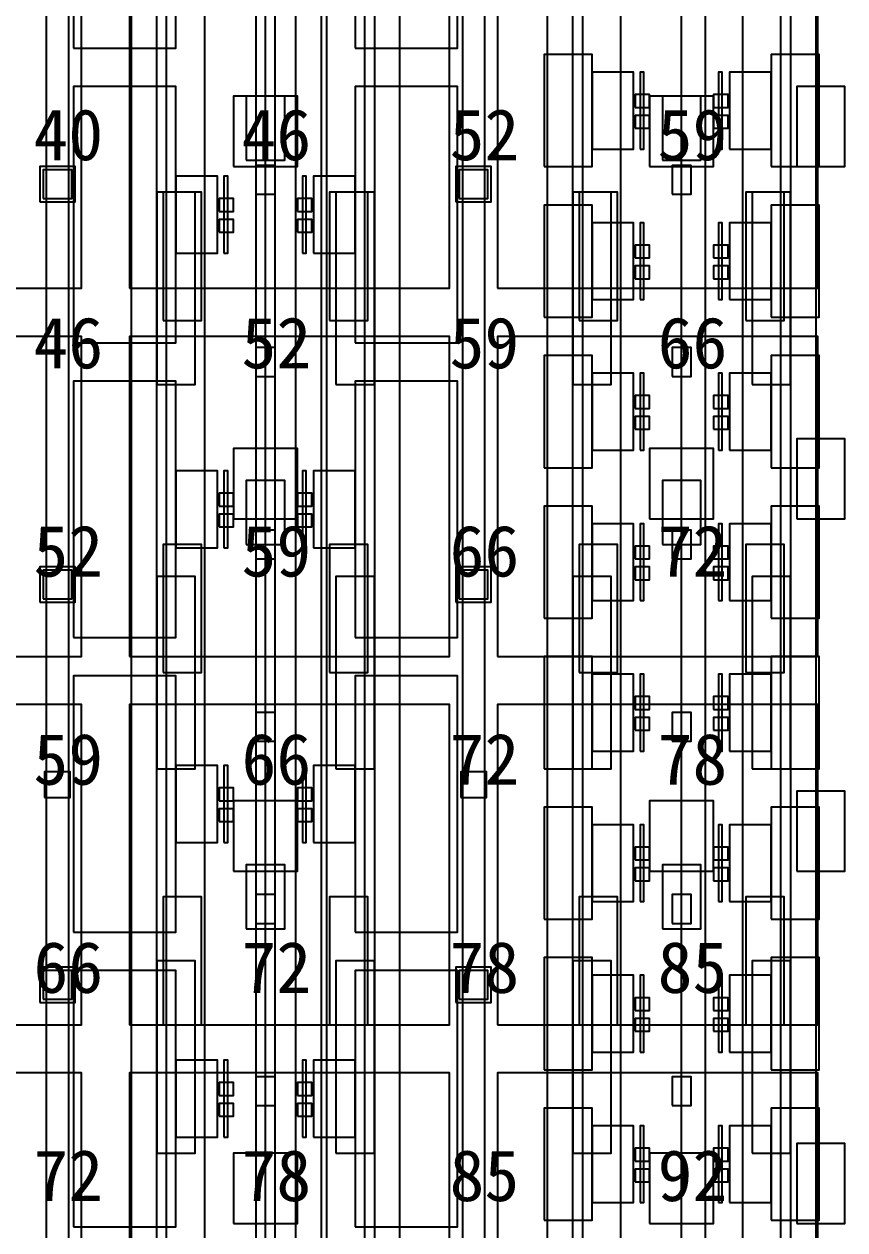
# Model space of a CAD drawing. Header units: metres. Extents: x -1640 to 1560, y -268 to 2338.
# Drawn here: x 248.71 to 274.35, y 1404.6 to 1442.25 of the extents above; entities that cross this region are included whole.
import ezdxf

# ---------------------------------------------------------------- set-up
doc = ezdxf.new("R2010")
doc.units = ezdxf.units.M
for name, color, linetype in [('1F_CHL', 4, 'Continuous'), ('1F_PUMP', 2, 'Continuous'), ('1F_SCR', 3, 'Continuous'), ('1F_STRUCT_COLUMN', 8, 'Continuous'), ('2F_CSF_LATERAL_RACK_CONCEPT', 9, 'Continuous'), ('2F_RFG', 5, 'Continuous'), ('2F_STRUCT_COLUMN', 8, 'Continuous'), ('2F_VMB', 6, 'Continuous'), ('3F_CLEANROOM_OVERHEAD_PIPE_DUCT_CONCEPT', 9, 'Continuous'), ('3F_EHS_EGRESS_DIST_M', 2, 'Continuous'), ('3F_FOUP', 5, 'Continuous'), ('3F_IMP', 1, 'Continuous'), ('3F_METRO', 2, 'Continuous'), ('3F_OHT', 9, 'Continuous'), ('3F_OHTV', 1, 'Continuous'), ('3F_STRUCT_COLUMN', 8, 'Continuous'), ('3F_TBAR', 6, 'Continuous'), ('4F_FFU', 1, 'Continuous'), ('4F_STRUCT_PLENUM_TRUSS_CONCEPT', 9, 'Continuous'), ('5F_CHL', 4, 'Continuous'), ('5F_PUMP', 2, 'Continuous'), ('5F_SCR', 3, 'Continuous'), ('5F_STRUCT_COLUMN', 8, 'Continuous'), ('6F_CSF_LATERAL_RACK_CONCEPT', 9, 'Continuous'), ('6F_RFG', 5, 'Continuous'), ('6F_STRUCT_COLUMN', 8, 'Continuous'), ('6F_VMB', 6, 'Continuous'), ('7F_CLEANROOM_OVERHEAD_PIPE_DUCT_CONCEPT', 9, 'Continuous'), ('7F_EHS_EGRESS_DIST_M', 2, 'Continuous'), ('7F_FOUP', 5, 'Continuous'), ('7F_IMP', 1, 'Continuous'), ('7F_METRO', 2, 'Continuous'), ('7F_OHT', 9, 'Continuous'), ('7F_OHTV', 1, 'Continuous'), ('7F_STRUCT_COLUMN', 8, 'Continuous'), ('7F_TBAR', 6, 'Continuous'), ('8F_FFU', 1, 'Continuous'), ('8F_STRUCT_PLENUM_TRUSS_CONCEPT', 9, 'Continuous'), ('EHS_TREATED_EXHAUST', 30, 'Continuous'), ('UTIL_ELEC.LV_CONCEPT', 2, 'Continuous'), ('UTIL_PCW.R_CONCEPT', 1, 'Continuous'), ('UTIL_PCW.S_CONCEPT', 6, 'Continuous')]:
    doc.layers.add(name, color=color, linetype=linetype)

msp = doc.modelspace()

# ---------------------------------------------------------------- linework, layer by layer
at = {"layer": '1F_CHL'}
for points in [[(272.85, 1437.8), (274.35, 1437.8), (274.35, 1440.3), (272.85, 1440.3)], [(272.85, 1426.8), (274.35, 1426.8), (274.35, 1429.3), (272.85, 1429.3)], [(272.85, 1415.8), (274.35, 1415.8), (274.35, 1418.3), (272.85, 1418.3)], [(272.85, 1404.8), (274.35, 1404.8), (274.35, 1407.3), (272.85, 1407.3)]]:
    msp.add_lwpolyline(points, close=True, dxfattribs=at)
at = {"layer": '1F_PUMP'}
for points in [[(253.05, 1433), (254.25, 1433), (254.25, 1437), (253.05, 1437)], [(258.25, 1433), (259.45, 1433), (259.45, 1437), (258.25, 1437)], [(266.05, 1433), (267.25, 1433), (267.25, 1437), (266.05, 1437)], [(271.25, 1433), (272.45, 1433), (272.45, 1437), (271.25, 1437)], [(253.05, 1422), (254.25, 1422), (254.25, 1426), (253.05, 1426)], [(258.25, 1422), (259.45, 1422), (259.45, 1426), (258.25, 1426)], [(266.05, 1422), (267.25, 1422), (267.25, 1426), (266.05, 1426)], [(271.25, 1422), (272.45, 1422), (272.45, 1426), (271.25, 1426)], [(253.05, 1411), (254.25, 1411), (254.25, 1415), (253.05, 1415)], [(258.25, 1411), (259.45, 1411), (259.45, 1415), (258.25, 1415)], [(266.05, 1411), (267.25, 1411), (267.25, 1415), (266.05, 1415)], [(271.25, 1411), (272.45, 1411), (272.45, 1415), (271.25, 1415)]]:
    msp.add_lwpolyline(points, close=True, dxfattribs=at)
at = {"layer": '1F_SCR'}
for points in [[(255.25, 1437.8), (257.25, 1437.8), (257.25, 1440), (255.25, 1440)], [(268.25, 1437.8), (270.25, 1437.8), (270.25, 1440), (268.25, 1440)], [(255.25, 1426.8), (257.25, 1426.8), (257.25, 1429), (255.25, 1429)], [(268.25, 1426.8), (270.25, 1426.8), (270.25, 1429), (268.25, 1429)], [(255.25, 1415.8), (257.25, 1415.8), (257.25, 1418), (255.25, 1418)], [(268.25, 1415.8), (270.25, 1415.8), (270.25, 1418), (268.25, 1418)], [(255.25, 1404.8), (257.25, 1404.8), (257.25, 1407), (255.25, 1407)], [(268.25, 1404.8), (270.25, 1404.8), (270.25, 1407), (268.25, 1407)]]:
    msp.add_lwpolyline(points, close=True, dxfattribs=at)
at = {"layer": '1F_STRUCT_COLUMN'}
for points in [[(249.2, 1436.7), (250.3, 1436.7), (250.3, 1437.8), (249.2, 1437.8)], [(262.2, 1436.7), (263.3, 1436.7), (263.3, 1437.8), (262.2, 1437.8)], [(249.2, 1424.2), (250.3, 1424.2), (250.3, 1425.3), (249.2, 1425.3)], [(262.2, 1424.2), (263.3, 1424.2), (263.3, 1425.3), (262.2, 1425.3)], [(249.2, 1411.7), (250.3, 1411.7), (250.3, 1412.8), (249.2, 1412.8)], [(262.2, 1411.7), (263.3, 1411.7), (263.3, 1412.8), (262.2, 1412.8)]]:
    msp.add_lwpolyline(points, close=True, dxfattribs=at)
at = {"layer": '2F_CSF_LATERAL_RACK_CONCEPT'}
for points in [[(252.05, 1310), (252.85, 1310), (252.85, 1460), (252.05, 1460)], [(259.65, 1310), (260.45, 1310), (260.45, 1460), (259.65, 1460)], [(265.05, 1310), (265.85, 1310), (265.85, 1460), (265.05, 1460)], [(272.65, 1310), (273.45, 1310), (273.45, 1460), (272.65, 1460)]]:
    msp.add_lwpolyline(points, close=True, dxfattribs=at)
at = {"layer": '2F_RFG'}
for points in [[(252.85, 1431), (254.05, 1431), (254.05, 1437), (252.85, 1437)], [(258.45, 1431), (259.65, 1431), (259.65, 1437), (258.45, 1437)], [(265.85, 1431), (267.05, 1431), (267.05, 1437), (265.85, 1437)], [(271.45, 1431), (272.65, 1431), (272.65, 1437), (271.45, 1437)], [(252.85, 1419), (254.05, 1419), (254.05, 1425), (252.85, 1425)], [(258.45, 1419), (259.65, 1419), (259.65, 1425), (258.45, 1425)], [(265.85, 1419), (267.05, 1419), (267.05, 1425), (265.85, 1425)], [(271.45, 1419), (272.65, 1419), (272.65, 1425), (271.45, 1425)], [(252.85, 1407), (254.05, 1407), (254.05, 1413), (252.85, 1413)], [(258.45, 1407), (259.65, 1407), (259.65, 1413), (258.45, 1413)], [(265.85, 1407), (267.05, 1407), (267.05, 1413), (265.85, 1413)], [(271.45, 1407), (272.65, 1407), (272.65, 1413), (271.45, 1413)]]:
    msp.add_lwpolyline(points, close=True, dxfattribs=at)
at = {"layer": '2F_STRUCT_COLUMN'}
for points in [[(249.3, 1436.8), (250.2, 1436.8), (250.2, 1437.7), (249.3, 1437.7)], [(262.3, 1436.8), (263.2, 1436.8), (263.2, 1437.7), (262.3, 1437.7)], [(249.3, 1424.3), (250.2, 1424.3), (250.2, 1425.2), (249.3, 1425.2)], [(262.3, 1424.3), (263.2, 1424.3), (263.2, 1425.2), (262.3, 1425.2)], [(249.3, 1411.8), (250.2, 1411.8), (250.2, 1412.7), (249.3, 1412.7)], [(262.3, 1411.8), (263.2, 1411.8), (263.2, 1412.7), (262.3, 1412.7)]]:
    msp.add_lwpolyline(points, close=True, dxfattribs=at)
at = {"layer": '2F_VMB'}
for points in [[(255.65, 1438), (256.85, 1438), (256.85, 1440), (255.65, 1440)], [(268.65, 1438), (269.85, 1438), (269.85, 1440), (268.65, 1440)], [(255.65, 1426), (256.85, 1426), (256.85, 1428), (255.65, 1428)], [(268.65, 1426), (269.85, 1426), (269.85, 1428), (268.65, 1428)], [(255.65, 1414), (256.85, 1414), (256.85, 1416), (255.65, 1416)], [(268.65, 1414), (269.85, 1414), (269.85, 1416), (268.65, 1416)]]:
    msp.add_lwpolyline(points, close=True, dxfattribs=at)
at = {"layer": '3F_CLEANROOM_OVERHEAD_PIPE_DUCT_CONCEPT'}
for points in [[(253.15, 1309), (254.35, 1309), (254.35, 1461), (253.15, 1461)], [(258.15, 1309), (259.35, 1309), (259.35, 1461), (258.15, 1461)], [(266.15, 1309), (267.35, 1309), (267.35, 1461), (266.15, 1461)], [(271.15, 1309), (272.35, 1309), (272.35, 1461), (271.15, 1461)]]:
    msp.add_lwpolyline(points, close=True, dxfattribs=at)
at = {"layer": '3F_FOUP'}
for points in [[(267.8, 1439.65), (268.25, 1439.65), (268.25, 1440.05), (267.8, 1440.05)], [(270.25, 1439.65), (270.7, 1439.65), (270.7, 1440.05), (270.25, 1440.05)], [(267.8, 1439), (268.25, 1439), (268.25, 1439.4), (267.8, 1439.4)], [(270.25, 1439), (270.7, 1439), (270.7, 1439.4), (270.25, 1439.4)], [(254.8, 1436.4), (255.25, 1436.4), (255.25, 1436.8), (254.8, 1436.8)], [(257.25, 1436.4), (257.7, 1436.4), (257.7, 1436.8), (257.25, 1436.8)], [(254.8, 1435.75), (255.25, 1435.75), (255.25, 1436.15), (254.8, 1436.15)], [(257.25, 1435.75), (257.7, 1435.75), (257.7, 1436.15), (257.25, 1436.15)], [(267.8, 1434.95), (268.25, 1434.95), (268.25, 1435.35), (267.8, 1435.35)], [(270.25, 1434.95), (270.7, 1434.95), (270.7, 1435.35), (270.25, 1435.35)], [(267.8, 1434.3), (268.25, 1434.3), (268.25, 1434.7), (267.8, 1434.7)], [(270.25, 1434.3), (270.7, 1434.3), (270.7, 1434.7), (270.25, 1434.7)], [(267.8, 1430.25), (268.25, 1430.25), (268.25, 1430.65), (267.8, 1430.65)], [(270.25, 1430.25), (270.7, 1430.25), (270.7, 1430.65), (270.25, 1430.65)], [(267.8, 1429.6), (268.25, 1429.6), (268.25, 1430), (267.8, 1430)], [(270.25, 1429.6), (270.7, 1429.6), (270.7, 1430), (270.25, 1430)], [(254.8, 1427.2), (255.25, 1427.2), (255.25, 1427.6), (254.8, 1427.6)], [(257.25, 1427.2), (257.7, 1427.2), (257.7, 1427.6), (257.25, 1427.6)], [(254.8, 1426.55), (255.25, 1426.55), (255.25, 1426.95), (254.8, 1426.95)], [(257.25, 1426.55), (257.7, 1426.55), (257.7, 1426.95), (257.25, 1426.95)], [(267.8, 1425.55), (268.25, 1425.55), (268.25, 1425.95), (267.8, 1425.95)], [(270.25, 1425.55), (270.7, 1425.55), (270.7, 1425.95), (270.25, 1425.95)], [(267.8, 1424.9), (268.25, 1424.9), (268.25, 1425.3), (267.8, 1425.3)], [(270.25, 1424.9), (270.7, 1424.9), (270.7, 1425.3), (270.25, 1425.3)], [(267.8, 1420.85), (268.25, 1420.85), (268.25, 1421.25), (267.8, 1421.25)], [(270.25, 1420.85), (270.7, 1420.85), (270.7, 1421.25), (270.25, 1421.25)], [(267.8, 1420.2), (268.25, 1420.2), (268.25, 1420.6), (267.8, 1420.6)], [(270.25, 1420.2), (270.7, 1420.2), (270.7, 1420.6), (270.25, 1420.6)], [(254.8, 1418), (255.25, 1418), (255.25, 1418.4), (254.8, 1418.4)], [(257.25, 1418), (257.7, 1418), (257.7, 1418.4), (257.25, 1418.4)], [(254.8, 1417.35), (255.25, 1417.35), (255.25, 1417.75), (254.8, 1417.75)], [(257.25, 1417.35), (257.7, 1417.35), (257.7, 1417.75), (257.25, 1417.75)], [(267.8, 1416.15), (268.25, 1416.15), (268.25, 1416.55), (267.8, 1416.55)], [(270.25, 1416.15), (270.7, 1416.15), (270.7, 1416.55), (270.25, 1416.55)], [(267.8, 1415.5), (268.25, 1415.5), (268.25, 1415.9), (267.8, 1415.9)], [(270.25, 1415.5), (270.7, 1415.5), (270.7, 1415.9), (270.25, 1415.9)], [(267.8, 1411.45), (268.25, 1411.45), (268.25, 1411.85), (267.8, 1411.85)], [(270.25, 1411.45), (270.7, 1411.45), (270.7, 1411.85), (270.25, 1411.85)], [(267.8, 1410.8), (268.25, 1410.8), (268.25, 1411.2), (267.8, 1411.2)], [(270.25, 1410.8), (270.7, 1410.8), (270.7, 1411.2), (270.25, 1411.2)], [(254.8, 1408.8), (255.25, 1408.8), (255.25, 1409.2), (254.8, 1409.2)], [(257.25, 1408.8), (257.7, 1408.8), (257.7, 1409.2), (257.25, 1409.2)], [(254.8, 1408.15), (255.25, 1408.15), (255.25, 1408.55), (254.8, 1408.55)], [(257.25, 1408.15), (257.7, 1408.15), (257.7, 1408.55), (257.25, 1408.55)], [(267.8, 1406.75), (268.25, 1406.75), (268.25, 1407.15), (267.8, 1407.15)], [(270.25, 1406.75), (270.7, 1406.75), (270.7, 1407.15), (270.25, 1407.15)], [(267.8, 1406.1), (268.25, 1406.1), (268.25, 1406.5), (267.8, 1406.5)], [(270.25, 1406.1), (270.7, 1406.1), (270.7, 1406.5), (270.25, 1406.5)]]:
    msp.add_lwpolyline(points, close=True, dxfattribs=at)
at = {"layer": '3F_IMP'}
for points in [[(250.25, 1441.5), (253.45, 1441.5), (253.45, 1449.5), (250.25, 1449.5)], [(259.05, 1441.5), (262.25, 1441.5), (262.25, 1449.5), (259.05, 1449.5)], [(250.25, 1432.3), (253.45, 1432.3), (253.45, 1440.3), (250.25, 1440.3)], [(259.05, 1432.3), (262.25, 1432.3), (262.25, 1440.3), (259.05, 1440.3)], [(253.45, 1435.1), (254.75, 1435.1), (254.75, 1437.5), (253.45, 1437.5)], [(257.75, 1435.1), (259.05, 1435.1), (259.05, 1437.5), (257.75, 1437.5)], [(250.25, 1423.1), (253.45, 1423.1), (253.45, 1431.1), (250.25, 1431.1)], [(259.05, 1423.1), (262.25, 1423.1), (262.25, 1431.1), (259.05, 1431.1)], [(253.45, 1425.9), (254.75, 1425.9), (254.75, 1428.3), (253.45, 1428.3)], [(257.75, 1425.9), (259.05, 1425.9), (259.05, 1428.3), (257.75, 1428.3)], [(250.25, 1413.9), (253.45, 1413.9), (253.45, 1421.9), (250.25, 1421.9)], [(259.05, 1413.9), (262.25, 1413.9), (262.25, 1421.9), (259.05, 1421.9)], [(253.45, 1416.7), (254.75, 1416.7), (254.75, 1419.1), (253.45, 1419.1)], [(257.75, 1416.7), (259.05, 1416.7), (259.05, 1419.1), (257.75, 1419.1)], [(250.25, 1404.7), (253.45, 1404.7), (253.45, 1412.7), (250.25, 1412.7)], [(259.05, 1404.7), (262.25, 1404.7), (262.25, 1412.7), (259.05, 1412.7)], [(253.45, 1407.5), (254.75, 1407.5), (254.75, 1409.9), (253.45, 1409.9)], [(257.75, 1407.5), (259.05, 1407.5), (259.05, 1409.9), (257.75, 1409.9)]]:
    msp.add_lwpolyline(points, close=True, dxfattribs=at)
at = {"layer": '3F_METRO'}
for points in [[(264.95, 1437.8), (266.45, 1437.8), (266.45, 1441.3), (264.95, 1441.3)], [(272.05, 1437.8), (273.55, 1437.8), (273.55, 1441.3), (272.05, 1441.3)], [(266.45, 1438.35), (267.75, 1438.35), (267.75, 1440.75), (266.45, 1440.75)], [(270.75, 1438.35), (272.05, 1438.35), (272.05, 1440.75), (270.75, 1440.75)], [(264.95, 1433.1), (266.45, 1433.1), (266.45, 1436.6), (264.95, 1436.6)], [(272.05, 1433.1), (273.55, 1433.1), (273.55, 1436.6), (272.05, 1436.6)], [(266.45, 1433.65), (267.75, 1433.65), (267.75, 1436.05), (266.45, 1436.05)], [(270.75, 1433.65), (272.05, 1433.65), (272.05, 1436.05), (270.75, 1436.05)], [(264.95, 1428.4), (266.45, 1428.4), (266.45, 1431.9), (264.95, 1431.9)], [(272.05, 1428.4), (273.55, 1428.4), (273.55, 1431.9), (272.05, 1431.9)], [(266.45, 1428.95), (267.75, 1428.95), (267.75, 1431.35), (266.45, 1431.35)], [(270.75, 1428.95), (272.05, 1428.95), (272.05, 1431.35), (270.75, 1431.35)], [(264.95, 1423.7), (266.45, 1423.7), (266.45, 1427.2), (264.95, 1427.2)], [(272.05, 1423.7), (273.55, 1423.7), (273.55, 1427.2), (272.05, 1427.2)], [(266.45, 1424.25), (267.75, 1424.25), (267.75, 1426.65), (266.45, 1426.65)], [(270.75, 1424.25), (272.05, 1424.25), (272.05, 1426.65), (270.75, 1426.65)], [(264.95, 1419), (266.45, 1419), (266.45, 1422.5), (264.95, 1422.5)], [(272.05, 1419), (273.55, 1419), (273.55, 1422.5), (272.05, 1422.5)], [(266.45, 1419.55), (267.75, 1419.55), (267.75, 1421.95), (266.45, 1421.95)], [(270.75, 1419.55), (272.05, 1419.55), (272.05, 1421.95), (270.75, 1421.95)], [(264.95, 1414.3), (266.45, 1414.3), (266.45, 1417.8), (264.95, 1417.8)], [(272.05, 1414.3), (273.55, 1414.3), (273.55, 1417.8), (272.05, 1417.8)], [(266.45, 1414.85), (267.75, 1414.85), (267.75, 1417.25), (266.45, 1417.25)], [(270.75, 1414.85), (272.05, 1414.85), (272.05, 1417.25), (270.75, 1417.25)], [(264.95, 1409.6), (266.45, 1409.6), (266.45, 1413.1), (264.95, 1413.1)], [(272.05, 1409.6), (273.55, 1409.6), (273.55, 1413.1), (272.05, 1413.1)], [(266.45, 1410.15), (267.75, 1410.15), (267.75, 1412.55), (266.45, 1412.55)], [(270.75, 1410.15), (272.05, 1410.15), (272.05, 1412.55), (270.75, 1412.55)], [(264.95, 1404.9), (266.45, 1404.9), (266.45, 1408.4), (264.95, 1408.4)], [(272.05, 1404.9), (273.55, 1404.9), (273.55, 1408.4), (272.05, 1408.4)], [(266.45, 1405.45), (267.75, 1405.45), (267.75, 1407.85), (266.45, 1407.85)], [(270.75, 1405.45), (272.05, 1405.45), (272.05, 1407.85), (270.75, 1407.85)]]:
    msp.add_lwpolyline(points, close=True, dxfattribs=at)
at = {"layer": '3F_OHT'}
for p, q in [((256.25, 1389), (256.25, 1461)), ((269.25, 1389), (269.25, 1461))]:
    msp.add_line(p, q, dxfattribs=at)
at = {"layer": '3F_OHTV'}
for points in [[(255.95, 1436.94), (256.55, 1436.94), (256.55, 1437.84), (255.95, 1437.84)], [(268.95, 1436.94), (269.55, 1436.94), (269.55, 1437.84), (268.95, 1437.84)], [(255.95, 1431.25), (256.55, 1431.25), (256.55, 1432.15), (255.95, 1432.15)], [(268.95, 1431.25), (269.55, 1431.25), (269.55, 1432.15), (268.95, 1432.15)], [(255.95, 1425.55), (256.55, 1425.55), (256.55, 1426.45), (255.95, 1426.45)], [(268.95, 1425.55), (269.55, 1425.55), (269.55, 1426.45), (268.95, 1426.45)], [(255.95, 1419.86), (256.55, 1419.86), (256.55, 1420.76), (255.95, 1420.76)], [(268.95, 1419.86), (269.55, 1419.86), (269.55, 1420.76), (268.95, 1420.76)], [(255.95, 1414.17), (256.55, 1414.17), (256.55, 1415.07), (255.95, 1415.07)], [(268.95, 1414.17), (269.55, 1414.17), (269.55, 1415.07), (268.95, 1415.07)], [(255.95, 1408.48), (256.55, 1408.48), (256.55, 1409.38), (255.95, 1409.38)], [(268.95, 1408.48), (269.55, 1408.48), (269.55, 1409.38), (268.95, 1409.38)]]:
    msp.add_lwpolyline(points, close=True, dxfattribs=at)
at = {"layer": '3F_STRUCT_COLUMN'}
for points in [[(249.35, 1418.1), (250.15, 1418.1), (250.15, 1418.9), (249.35, 1418.9)], [(262.35, 1418.1), (263.15, 1418.1), (263.15, 1418.9), (262.35, 1418.9)]]:
    msp.add_lwpolyline(points, close=True, dxfattribs=at)
at = {"layer": '3F_TBAR'}
for points in [[(267.95, 1438.35), (268.07, 1438.35), (268.07, 1440.75), (267.95, 1440.75)], [(270.4, 1438.35), (270.52, 1438.35), (270.52, 1440.75), (270.4, 1440.75)], [(254.95, 1435.1), (255.07, 1435.1), (255.07, 1437.5), (254.95, 1437.5)], [(257.4, 1435.1), (257.52, 1435.1), (257.52, 1437.5), (257.4, 1437.5)], [(267.95, 1433.65), (268.07, 1433.65), (268.07, 1436.05), (267.95, 1436.05)], [(270.4, 1433.65), (270.52, 1433.65), (270.52, 1436.05), (270.4, 1436.05)], [(267.95, 1428.95), (268.07, 1428.95), (268.07, 1431.35), (267.95, 1431.35)], [(270.4, 1428.95), (270.52, 1428.95), (270.52, 1431.35), (270.4, 1431.35)], [(254.95, 1425.9), (255.07, 1425.9), (255.07, 1428.3), (254.95, 1428.3)], [(257.4, 1425.9), (257.52, 1425.9), (257.52, 1428.3), (257.4, 1428.3)], [(267.95, 1424.25), (268.07, 1424.25), (268.07, 1426.65), (267.95, 1426.65)], [(270.4, 1424.25), (270.52, 1424.25), (270.52, 1426.65), (270.4, 1426.65)], [(267.95, 1419.55), (268.07, 1419.55), (268.07, 1421.95), (267.95, 1421.95)], [(270.4, 1419.55), (270.52, 1419.55), (270.52, 1421.95), (270.4, 1421.95)], [(254.95, 1416.7), (255.07, 1416.7), (255.07, 1419.1), (254.95, 1419.1)], [(257.4, 1416.7), (257.52, 1416.7), (257.52, 1419.1), (257.4, 1419.1)], [(267.95, 1414.85), (268.07, 1414.85), (268.07, 1417.25), (267.95, 1417.25)], [(270.4, 1414.85), (270.52, 1414.85), (270.52, 1417.25), (270.4, 1417.25)], [(267.95, 1410.15), (268.07, 1410.15), (268.07, 1412.55), (267.95, 1412.55)], [(270.4, 1410.15), (270.52, 1410.15), (270.52, 1412.55), (270.4, 1412.55)], [(254.95, 1407.5), (255.07, 1407.5), (255.07, 1409.9), (254.95, 1409.9)], [(257.4, 1407.5), (257.52, 1407.5), (257.52, 1409.9), (257.4, 1409.9)], [(267.95, 1405.45), (268.07, 1405.45), (268.07, 1407.85), (267.95, 1407.85)], [(270.4, 1405.45), (270.52, 1405.45), (270.52, 1407.85), (270.4, 1407.85)]]:
    msp.add_lwpolyline(points, close=True, dxfattribs=at)
at = {"layer": '4F_FFU'}
for points in [[(240.5, 1434), (250.5, 1434), (250.5, 1444), (240.5, 1444)], [(252, 1434), (262, 1434), (262, 1444), (252, 1444)], [(263.5, 1434), (273.5, 1434), (273.5, 1444), (263.5, 1444)], [(240.5, 1422.5), (250.5, 1422.5), (250.5, 1432.5), (240.5, 1432.5)], [(252, 1422.5), (262, 1422.5), (262, 1432.5), (252, 1432.5)], [(263.5, 1422.5), (273.5, 1422.5), (273.5, 1432.5), (263.5, 1432.5)], [(240.5, 1411), (250.5, 1411), (250.5, 1421), (240.5, 1421)], [(252, 1411), (262, 1411), (262, 1421), (252, 1421)], [(263.5, 1411), (273.5, 1411), (273.5, 1421), (263.5, 1421)], [(240.5, 1399.5), (250.5, 1399.5), (250.5, 1409.5), (240.5, 1409.5)], [(252, 1399.5), (262, 1399.5), (262, 1409.5), (252, 1409.5)], [(263.5, 1399.5), (273.5, 1399.5), (273.5, 1409.5), (263.5, 1409.5)]]:
    msp.add_lwpolyline(points, close=True, dxfattribs=at)
at = {"layer": '4F_STRUCT_PLENUM_TRUSS_CONCEPT'}
for points in [[(249.4, 1306), (250.1, 1306), (250.1, 1464), (249.4, 1464)], [(262.4, 1306), (263.1, 1306), (263.1, 1464), (262.4, 1464)]]:
    msp.add_lwpolyline(points, close=True, dxfattribs=at)
at = {"layer": '5F_CHL'}
for points in [[(272.85, 1437.8), (274.35, 1437.8), (274.35, 1440.3), (272.85, 1440.3)], [(272.85, 1426.8), (274.35, 1426.8), (274.35, 1429.3), (272.85, 1429.3)], [(272.85, 1415.8), (274.35, 1415.8), (274.35, 1418.3), (272.85, 1418.3)], [(272.85, 1404.8), (274.35, 1404.8), (274.35, 1407.3), (272.85, 1407.3)]]:
    msp.add_lwpolyline(points, close=True, dxfattribs=at)
at = {"layer": '5F_PUMP'}
for points in [[(253.05, 1433), (254.25, 1433), (254.25, 1437), (253.05, 1437)], [(258.25, 1433), (259.45, 1433), (259.45, 1437), (258.25, 1437)], [(266.05, 1433), (267.25, 1433), (267.25, 1437), (266.05, 1437)], [(271.25, 1433), (272.45, 1433), (272.45, 1437), (271.25, 1437)], [(253.05, 1422), (254.25, 1422), (254.25, 1426), (253.05, 1426)], [(258.25, 1422), (259.45, 1422), (259.45, 1426), (258.25, 1426)], [(266.05, 1422), (267.25, 1422), (267.25, 1426), (266.05, 1426)], [(271.25, 1422), (272.45, 1422), (272.45, 1426), (271.25, 1426)], [(253.05, 1411), (254.25, 1411), (254.25, 1415), (253.05, 1415)], [(258.25, 1411), (259.45, 1411), (259.45, 1415), (258.25, 1415)], [(266.05, 1411), (267.25, 1411), (267.25, 1415), (266.05, 1415)], [(271.25, 1411), (272.45, 1411), (272.45, 1415), (271.25, 1415)]]:
    msp.add_lwpolyline(points, close=True, dxfattribs=at)
at = {"layer": '5F_SCR'}
for points in [[(255.25, 1437.8), (257.25, 1437.8), (257.25, 1440), (255.25, 1440)], [(268.25, 1437.8), (270.25, 1437.8), (270.25, 1440), (268.25, 1440)], [(255.25, 1426.8), (257.25, 1426.8), (257.25, 1429), (255.25, 1429)], [(268.25, 1426.8), (270.25, 1426.8), (270.25, 1429), (268.25, 1429)], [(255.25, 1415.8), (257.25, 1415.8), (257.25, 1418), (255.25, 1418)], [(268.25, 1415.8), (270.25, 1415.8), (270.25, 1418), (268.25, 1418)], [(255.25, 1404.8), (257.25, 1404.8), (257.25, 1407), (255.25, 1407)], [(268.25, 1404.8), (270.25, 1404.8), (270.25, 1407), (268.25, 1407)]]:
    msp.add_lwpolyline(points, close=True, dxfattribs=at)
at = {"layer": '5F_STRUCT_COLUMN'}
for points in [[(249.2, 1436.7), (250.3, 1436.7), (250.3, 1437.8), (249.2, 1437.8)], [(262.2, 1436.7), (263.3, 1436.7), (263.3, 1437.8), (262.2, 1437.8)], [(249.2, 1424.2), (250.3, 1424.2), (250.3, 1425.3), (249.2, 1425.3)], [(262.2, 1424.2), (263.3, 1424.2), (263.3, 1425.3), (262.2, 1425.3)], [(249.2, 1411.7), (250.3, 1411.7), (250.3, 1412.8), (249.2, 1412.8)], [(262.2, 1411.7), (263.3, 1411.7), (263.3, 1412.8), (262.2, 1412.8)]]:
    msp.add_lwpolyline(points, close=True, dxfattribs=at)
at = {"layer": '6F_CSF_LATERAL_RACK_CONCEPT'}
for points in [[(252.05, 1310), (252.85, 1310), (252.85, 1460), (252.05, 1460)], [(259.65, 1310), (260.45, 1310), (260.45, 1460), (259.65, 1460)], [(265.05, 1310), (265.85, 1310), (265.85, 1460), (265.05, 1460)], [(272.65, 1310), (273.45, 1310), (273.45, 1460), (272.65, 1460)]]:
    msp.add_lwpolyline(points, close=True, dxfattribs=at)
at = {"layer": '6F_RFG'}
for points in [[(252.85, 1431), (254.05, 1431), (254.05, 1437), (252.85, 1437)], [(258.45, 1431), (259.65, 1431), (259.65, 1437), (258.45, 1437)], [(265.85, 1431), (267.05, 1431), (267.05, 1437), (265.85, 1437)], [(271.45, 1431), (272.65, 1431), (272.65, 1437), (271.45, 1437)], [(252.85, 1419), (254.05, 1419), (254.05, 1425), (252.85, 1425)], [(258.45, 1419), (259.65, 1419), (259.65, 1425), (258.45, 1425)], [(265.85, 1419), (267.05, 1419), (267.05, 1425), (265.85, 1425)], [(271.45, 1419), (272.65, 1419), (272.65, 1425), (271.45, 1425)], [(252.85, 1407), (254.05, 1407), (254.05, 1413), (252.85, 1413)], [(258.45, 1407), (259.65, 1407), (259.65, 1413), (258.45, 1413)], [(265.85, 1407), (267.05, 1407), (267.05, 1413), (265.85, 1413)], [(271.45, 1407), (272.65, 1407), (272.65, 1413), (271.45, 1413)]]:
    msp.add_lwpolyline(points, close=True, dxfattribs=at)
at = {"layer": '6F_STRUCT_COLUMN'}
for points in [[(249.3, 1436.8), (250.2, 1436.8), (250.2, 1437.7), (249.3, 1437.7)], [(262.3, 1436.8), (263.2, 1436.8), (263.2, 1437.7), (262.3, 1437.7)], [(249.3, 1424.3), (250.2, 1424.3), (250.2, 1425.2), (249.3, 1425.2)], [(262.3, 1424.3), (263.2, 1424.3), (263.2, 1425.2), (262.3, 1425.2)], [(249.3, 1411.8), (250.2, 1411.8), (250.2, 1412.7), (249.3, 1412.7)], [(262.3, 1411.8), (263.2, 1411.8), (263.2, 1412.7), (262.3, 1412.7)]]:
    msp.add_lwpolyline(points, close=True, dxfattribs=at)
at = {"layer": '6F_VMB'}
for points in [[(255.65, 1438), (256.85, 1438), (256.85, 1440), (255.65, 1440)], [(268.65, 1438), (269.85, 1438), (269.85, 1440), (268.65, 1440)], [(255.65, 1426), (256.85, 1426), (256.85, 1428), (255.65, 1428)], [(268.65, 1426), (269.85, 1426), (269.85, 1428), (268.65, 1428)], [(255.65, 1414), (256.85, 1414), (256.85, 1416), (255.65, 1416)], [(268.65, 1414), (269.85, 1414), (269.85, 1416), (268.65, 1416)]]:
    msp.add_lwpolyline(points, close=True, dxfattribs=at)
at = {"layer": '7F_CLEANROOM_OVERHEAD_PIPE_DUCT_CONCEPT'}
for points in [[(253.15, 1309), (254.35, 1309), (254.35, 1461), (253.15, 1461)], [(258.15, 1309), (259.35, 1309), (259.35, 1461), (258.15, 1461)], [(266.15, 1309), (267.35, 1309), (267.35, 1461), (266.15, 1461)], [(271.15, 1309), (272.35, 1309), (272.35, 1461), (271.15, 1461)]]:
    msp.add_lwpolyline(points, close=True, dxfattribs=at)
at = {"layer": '7F_FOUP'}
for points in [[(267.8, 1439.65), (268.25, 1439.65), (268.25, 1440.05), (267.8, 1440.05)], [(270.25, 1439.65), (270.7, 1439.65), (270.7, 1440.05), (270.25, 1440.05)], [(267.8, 1439), (268.25, 1439), (268.25, 1439.4), (267.8, 1439.4)], [(270.25, 1439), (270.7, 1439), (270.7, 1439.4), (270.25, 1439.4)], [(254.8, 1436.4), (255.25, 1436.4), (255.25, 1436.8), (254.8, 1436.8)], [(257.25, 1436.4), (257.7, 1436.4), (257.7, 1436.8), (257.25, 1436.8)], [(254.8, 1435.75), (255.25, 1435.75), (255.25, 1436.15), (254.8, 1436.15)], [(257.25, 1435.75), (257.7, 1435.75), (257.7, 1436.15), (257.25, 1436.15)], [(267.8, 1434.95), (268.25, 1434.95), (268.25, 1435.35), (267.8, 1435.35)], [(270.25, 1434.95), (270.7, 1434.95), (270.7, 1435.35), (270.25, 1435.35)], [(267.8, 1434.3), (268.25, 1434.3), (268.25, 1434.7), (267.8, 1434.7)], [(270.25, 1434.3), (270.7, 1434.3), (270.7, 1434.7), (270.25, 1434.7)], [(267.8, 1430.25), (268.25, 1430.25), (268.25, 1430.65), (267.8, 1430.65)], [(270.25, 1430.25), (270.7, 1430.25), (270.7, 1430.65), (270.25, 1430.65)], [(267.8, 1429.6), (268.25, 1429.6), (268.25, 1430), (267.8, 1430)], [(270.25, 1429.6), (270.7, 1429.6), (270.7, 1430), (270.25, 1430)], [(254.8, 1427.2), (255.25, 1427.2), (255.25, 1427.6), (254.8, 1427.6)], [(257.25, 1427.2), (257.7, 1427.2), (257.7, 1427.6), (257.25, 1427.6)], [(254.8, 1426.55), (255.25, 1426.55), (255.25, 1426.95), (254.8, 1426.95)], [(257.25, 1426.55), (257.7, 1426.55), (257.7, 1426.95), (257.25, 1426.95)], [(267.8, 1425.55), (268.25, 1425.55), (268.25, 1425.95), (267.8, 1425.95)], [(270.25, 1425.55), (270.7, 1425.55), (270.7, 1425.95), (270.25, 1425.95)], [(267.8, 1424.9), (268.25, 1424.9), (268.25, 1425.3), (267.8, 1425.3)], [(270.25, 1424.9), (270.7, 1424.9), (270.7, 1425.3), (270.25, 1425.3)], [(267.8, 1420.85), (268.25, 1420.85), (268.25, 1421.25), (267.8, 1421.25)], [(270.25, 1420.85), (270.7, 1420.85), (270.7, 1421.25), (270.25, 1421.25)], [(267.8, 1420.2), (268.25, 1420.2), (268.25, 1420.6), (267.8, 1420.6)], [(270.25, 1420.2), (270.7, 1420.2), (270.7, 1420.6), (270.25, 1420.6)], [(254.8, 1418), (255.25, 1418), (255.25, 1418.4), (254.8, 1418.4)], [(257.25, 1418), (257.7, 1418), (257.7, 1418.4), (257.25, 1418.4)], [(254.8, 1417.35), (255.25, 1417.35), (255.25, 1417.75), (254.8, 1417.75)], [(257.25, 1417.35), (257.7, 1417.35), (257.7, 1417.75), (257.25, 1417.75)], [(267.8, 1416.15), (268.25, 1416.15), (268.25, 1416.55), (267.8, 1416.55)], [(270.25, 1416.15), (270.7, 1416.15), (270.7, 1416.55), (270.25, 1416.55)], [(267.8, 1415.5), (268.25, 1415.5), (268.25, 1415.9), (267.8, 1415.9)], [(270.25, 1415.5), (270.7, 1415.5), (270.7, 1415.9), (270.25, 1415.9)], [(267.8, 1411.45), (268.25, 1411.45), (268.25, 1411.85), (267.8, 1411.85)], [(270.25, 1411.45), (270.7, 1411.45), (270.7, 1411.85), (270.25, 1411.85)], [(267.8, 1410.8), (268.25, 1410.8), (268.25, 1411.2), (267.8, 1411.2)], [(270.25, 1410.8), (270.7, 1410.8), (270.7, 1411.2), (270.25, 1411.2)], [(254.8, 1408.8), (255.25, 1408.8), (255.25, 1409.2), (254.8, 1409.2)], [(257.25, 1408.8), (257.7, 1408.8), (257.7, 1409.2), (257.25, 1409.2)], [(254.8, 1408.15), (255.25, 1408.15), (255.25, 1408.55), (254.8, 1408.55)], [(257.25, 1408.15), (257.7, 1408.15), (257.7, 1408.55), (257.25, 1408.55)], [(267.8, 1406.75), (268.25, 1406.75), (268.25, 1407.15), (267.8, 1407.15)], [(270.25, 1406.75), (270.7, 1406.75), (270.7, 1407.15), (270.25, 1407.15)], [(267.8, 1406.1), (268.25, 1406.1), (268.25, 1406.5), (267.8, 1406.5)], [(270.25, 1406.1), (270.7, 1406.1), (270.7, 1406.5), (270.25, 1406.5)]]:
    msp.add_lwpolyline(points, close=True, dxfattribs=at)
at = {"layer": '7F_IMP'}
for points in [[(250.25, 1441.5), (253.45, 1441.5), (253.45, 1449.5), (250.25, 1449.5)], [(259.05, 1441.5), (262.25, 1441.5), (262.25, 1449.5), (259.05, 1449.5)], [(250.25, 1432.3), (253.45, 1432.3), (253.45, 1440.3), (250.25, 1440.3)], [(259.05, 1432.3), (262.25, 1432.3), (262.25, 1440.3), (259.05, 1440.3)], [(253.45, 1435.1), (254.75, 1435.1), (254.75, 1437.5), (253.45, 1437.5)], [(257.75, 1435.1), (259.05, 1435.1), (259.05, 1437.5), (257.75, 1437.5)], [(250.25, 1423.1), (253.45, 1423.1), (253.45, 1431.1), (250.25, 1431.1)], [(259.05, 1423.1), (262.25, 1423.1), (262.25, 1431.1), (259.05, 1431.1)], [(253.45, 1425.9), (254.75, 1425.9), (254.75, 1428.3), (253.45, 1428.3)], [(257.75, 1425.9), (259.05, 1425.9), (259.05, 1428.3), (257.75, 1428.3)], [(250.25, 1413.9), (253.45, 1413.9), (253.45, 1421.9), (250.25, 1421.9)], [(259.05, 1413.9), (262.25, 1413.9), (262.25, 1421.9), (259.05, 1421.9)], [(253.45, 1416.7), (254.75, 1416.7), (254.75, 1419.1), (253.45, 1419.1)], [(257.75, 1416.7), (259.05, 1416.7), (259.05, 1419.1), (257.75, 1419.1)], [(250.25, 1404.7), (253.45, 1404.7), (253.45, 1412.7), (250.25, 1412.7)], [(259.05, 1404.7), (262.25, 1404.7), (262.25, 1412.7), (259.05, 1412.7)], [(253.45, 1407.5), (254.75, 1407.5), (254.75, 1409.9), (253.45, 1409.9)], [(257.75, 1407.5), (259.05, 1407.5), (259.05, 1409.9), (257.75, 1409.9)]]:
    msp.add_lwpolyline(points, close=True, dxfattribs=at)
at = {"layer": '7F_METRO'}
for points in [[(264.95, 1437.8), (266.45, 1437.8), (266.45, 1441.3), (264.95, 1441.3)], [(272.05, 1437.8), (273.55, 1437.8), (273.55, 1441.3), (272.05, 1441.3)], [(266.45, 1438.35), (267.75, 1438.35), (267.75, 1440.75), (266.45, 1440.75)], [(270.75, 1438.35), (272.05, 1438.35), (272.05, 1440.75), (270.75, 1440.75)], [(264.95, 1433.1), (266.45, 1433.1), (266.45, 1436.6), (264.95, 1436.6)], [(272.05, 1433.1), (273.55, 1433.1), (273.55, 1436.6), (272.05, 1436.6)], [(266.45, 1433.65), (267.75, 1433.65), (267.75, 1436.05), (266.45, 1436.05)], [(270.75, 1433.65), (272.05, 1433.65), (272.05, 1436.05), (270.75, 1436.05)], [(264.95, 1428.4), (266.45, 1428.4), (266.45, 1431.9), (264.95, 1431.9)], [(272.05, 1428.4), (273.55, 1428.4), (273.55, 1431.9), (272.05, 1431.9)], [(266.45, 1428.95), (267.75, 1428.95), (267.75, 1431.35), (266.45, 1431.35)], [(270.75, 1428.95), (272.05, 1428.95), (272.05, 1431.35), (270.75, 1431.35)], [(264.95, 1423.7), (266.45, 1423.7), (266.45, 1427.2), (264.95, 1427.2)], [(272.05, 1423.7), (273.55, 1423.7), (273.55, 1427.2), (272.05, 1427.2)], [(266.45, 1424.25), (267.75, 1424.25), (267.75, 1426.65), (266.45, 1426.65)], [(270.75, 1424.25), (272.05, 1424.25), (272.05, 1426.65), (270.75, 1426.65)], [(264.95, 1419), (266.45, 1419), (266.45, 1422.5), (264.95, 1422.5)], [(272.05, 1419), (273.55, 1419), (273.55, 1422.5), (272.05, 1422.5)], [(266.45, 1419.55), (267.75, 1419.55), (267.75, 1421.95), (266.45, 1421.95)], [(270.75, 1419.55), (272.05, 1419.55), (272.05, 1421.95), (270.75, 1421.95)], [(264.95, 1414.3), (266.45, 1414.3), (266.45, 1417.8), (264.95, 1417.8)], [(272.05, 1414.3), (273.55, 1414.3), (273.55, 1417.8), (272.05, 1417.8)], [(266.45, 1414.85), (267.75, 1414.85), (267.75, 1417.25), (266.45, 1417.25)], [(270.75, 1414.85), (272.05, 1414.85), (272.05, 1417.25), (270.75, 1417.25)], [(264.95, 1409.6), (266.45, 1409.6), (266.45, 1413.1), (264.95, 1413.1)], [(272.05, 1409.6), (273.55, 1409.6), (273.55, 1413.1), (272.05, 1413.1)], [(266.45, 1410.15), (267.75, 1410.15), (267.75, 1412.55), (266.45, 1412.55)], [(270.75, 1410.15), (272.05, 1410.15), (272.05, 1412.55), (270.75, 1412.55)], [(264.95, 1404.9), (266.45, 1404.9), (266.45, 1408.4), (264.95, 1408.4)], [(272.05, 1404.9), (273.55, 1404.9), (273.55, 1408.4), (272.05, 1408.4)], [(266.45, 1405.45), (267.75, 1405.45), (267.75, 1407.85), (266.45, 1407.85)], [(270.75, 1405.45), (272.05, 1405.45), (272.05, 1407.85), (270.75, 1407.85)]]:
    msp.add_lwpolyline(points, close=True, dxfattribs=at)
at = {"layer": '7F_OHT'}
for p, q in [((256.25, 1389), (256.25, 1461)), ((269.25, 1389), (269.25, 1461))]:
    msp.add_line(p, q, dxfattribs=at)
at = {"layer": '7F_OHTV'}
for points in [[(255.95, 1436.94), (256.55, 1436.94), (256.55, 1437.84), (255.95, 1437.84)], [(268.95, 1436.94), (269.55, 1436.94), (269.55, 1437.84), (268.95, 1437.84)], [(255.95, 1431.25), (256.55, 1431.25), (256.55, 1432.15), (255.95, 1432.15)], [(268.95, 1431.25), (269.55, 1431.25), (269.55, 1432.15), (268.95, 1432.15)], [(255.95, 1425.55), (256.55, 1425.55), (256.55, 1426.45), (255.95, 1426.45)], [(268.95, 1425.55), (269.55, 1425.55), (269.55, 1426.45), (268.95, 1426.45)], [(255.95, 1419.86), (256.55, 1419.86), (256.55, 1420.76), (255.95, 1420.76)], [(268.95, 1419.86), (269.55, 1419.86), (269.55, 1420.76), (268.95, 1420.76)], [(255.95, 1414.17), (256.55, 1414.17), (256.55, 1415.07), (255.95, 1415.07)], [(268.95, 1414.17), (269.55, 1414.17), (269.55, 1415.07), (268.95, 1415.07)], [(255.95, 1408.48), (256.55, 1408.48), (256.55, 1409.38), (255.95, 1409.38)], [(268.95, 1408.48), (269.55, 1408.48), (269.55, 1409.38), (268.95, 1409.38)]]:
    msp.add_lwpolyline(points, close=True, dxfattribs=at)
at = {"layer": '7F_STRUCT_COLUMN'}
for points in [[(249.35, 1418.1), (250.15, 1418.1), (250.15, 1418.9), (249.35, 1418.9)], [(262.35, 1418.1), (263.15, 1418.1), (263.15, 1418.9), (262.35, 1418.9)]]:
    msp.add_lwpolyline(points, close=True, dxfattribs=at)
at = {"layer": '7F_TBAR'}
for points in [[(267.95, 1438.35), (268.07, 1438.35), (268.07, 1440.75), (267.95, 1440.75)], [(270.4, 1438.35), (270.52, 1438.35), (270.52, 1440.75), (270.4, 1440.75)], [(254.95, 1435.1), (255.07, 1435.1), (255.07, 1437.5), (254.95, 1437.5)], [(257.4, 1435.1), (257.52, 1435.1), (257.52, 1437.5), (257.4, 1437.5)], [(267.95, 1433.65), (268.07, 1433.65), (268.07, 1436.05), (267.95, 1436.05)], [(270.4, 1433.65), (270.52, 1433.65), (270.52, 1436.05), (270.4, 1436.05)], [(267.95, 1428.95), (268.07, 1428.95), (268.07, 1431.35), (267.95, 1431.35)], [(270.4, 1428.95), (270.52, 1428.95), (270.52, 1431.35), (270.4, 1431.35)], [(254.95, 1425.9), (255.07, 1425.9), (255.07, 1428.3), (254.95, 1428.3)], [(257.4, 1425.9), (257.52, 1425.9), (257.52, 1428.3), (257.4, 1428.3)], [(267.95, 1424.25), (268.07, 1424.25), (268.07, 1426.65), (267.95, 1426.65)], [(270.4, 1424.25), (270.52, 1424.25), (270.52, 1426.65), (270.4, 1426.65)], [(267.95, 1419.55), (268.07, 1419.55), (268.07, 1421.95), (267.95, 1421.95)], [(270.4, 1419.55), (270.52, 1419.55), (270.52, 1421.95), (270.4, 1421.95)], [(254.95, 1416.7), (255.07, 1416.7), (255.07, 1419.1), (254.95, 1419.1)], [(257.4, 1416.7), (257.52, 1416.7), (257.52, 1419.1), (257.4, 1419.1)], [(267.95, 1414.85), (268.07, 1414.85), (268.07, 1417.25), (267.95, 1417.25)], [(270.4, 1414.85), (270.52, 1414.85), (270.52, 1417.25), (270.4, 1417.25)], [(267.95, 1410.15), (268.07, 1410.15), (268.07, 1412.55), (267.95, 1412.55)], [(270.4, 1410.15), (270.52, 1410.15), (270.52, 1412.55), (270.4, 1412.55)], [(254.95, 1407.5), (255.07, 1407.5), (255.07, 1409.9), (254.95, 1409.9)], [(257.4, 1407.5), (257.52, 1407.5), (257.52, 1409.9), (257.4, 1409.9)], [(267.95, 1405.45), (268.07, 1405.45), (268.07, 1407.85), (267.95, 1407.85)], [(270.4, 1405.45), (270.52, 1405.45), (270.52, 1407.85), (270.4, 1407.85)]]:
    msp.add_lwpolyline(points, close=True, dxfattribs=at)
at = {"layer": '8F_FFU'}
for points in [[(240.5, 1434), (250.5, 1434), (250.5, 1444), (240.5, 1444)], [(252, 1434), (262, 1434), (262, 1444), (252, 1444)], [(263.5, 1434), (273.5, 1434), (273.5, 1444), (263.5, 1444)], [(240.5, 1422.5), (250.5, 1422.5), (250.5, 1432.5), (240.5, 1432.5)], [(252, 1422.5), (262, 1422.5), (262, 1432.5), (252, 1432.5)], [(263.5, 1422.5), (273.5, 1422.5), (273.5, 1432.5), (263.5, 1432.5)], [(240.5, 1411), (250.5, 1411), (250.5, 1421), (240.5, 1421)], [(252, 1411), (262, 1411), (262, 1421), (252, 1421)], [(263.5, 1411), (273.5, 1411), (273.5, 1421), (263.5, 1421)], [(240.5, 1399.5), (250.5, 1399.5), (250.5, 1409.5), (240.5, 1409.5)], [(252, 1399.5), (262, 1399.5), (262, 1409.5), (252, 1409.5)], [(263.5, 1399.5), (273.5, 1399.5), (273.5, 1409.5), (263.5, 1409.5)]]:
    msp.add_lwpolyline(points, close=True, dxfattribs=at)
at = {"layer": '8F_STRUCT_PLENUM_TRUSS_CONCEPT'}
for points in [[(249.4, 1306), (250.1, 1306), (250.1, 1464), (249.4, 1464)], [(262.4, 1306), (263.1, 1306), (263.1, 1464), (262.4, 1464)]]:
    msp.add_lwpolyline(points, close=True, dxfattribs=at)
at = {"layer": 'EHS_TREATED_EXHAUST'}
msp.add_lwpolyline([(255.95, 1310), (256.55, 1310), (256.55, 1472), (255.95, 1472)], close=True, dxfattribs=at)
msp.add_lwpolyline([(255.95, 1310), (256.55, 1310), (256.55, 1472), (255.95, 1472)], close=True, dxfattribs=at)
at = {"layer": 'UTIL_ELEC.LV_CONCEPT'}
msp.add_line((270, 1311.7), (270, 1472.3), dxfattribs=at)
msp.add_line((270, 1311.7), (270, 1472.3), dxfattribs=at)
at = {"layer": 'UTIL_PCW.R_CONCEPT'}
msp.add_line((257.995, 1311.78), (257.995, 1458.23), dxfattribs=at)
msp.add_line((257.995, 1311.78), (257.995, 1458.23), dxfattribs=at)
at = {"layer": 'UTIL_PCW.S_CONCEPT'}
msp.add_line((257.195, 1311.78), (257.195, 1458.23), dxfattribs=at)
msp.add_line((257.195, 1311.78), (257.195, 1458.23), dxfattribs=at)

# ---------------------------------------------------------------- texts
at = {"layer": '3F_EHS_EGRESS_DIST_M'}
for s, p in [('40', (249, 1438)), ('46', (255.5, 1438)), ('52', (262, 1438)), ('59', (268.5, 1438)), ('46', (249, 1431.5)), ('52', (255.5, 1431.5)), ('59', (262, 1431.5)), ('66', (268.5, 1431.5)), ('52', (249, 1425)), ('59', (255.5, 1425)), ('66', (262, 1425)), ('72', (268.5, 1425)), ('59', (249, 1418.5)), ('66', (255.5, 1418.5)), ('72', (262, 1418.5)), ('78', (268.5, 1418.5)), ('66', (249, 1412)), ('72', (255.5, 1412)), ('78', (262, 1412)), ('85', (268.5, 1412)), ('72', (249, 1405.5)), ('78', (255.5, 1405.5)), ('85', (262, 1405.5)), ('92', (268.5, 1405.5))]:
    msp.add_text(s, height=1.6, dxfattribs=at).set_placement(p)
at = {"layer": '7F_EHS_EGRESS_DIST_M'}
for s, p in [('40', (249, 1438)), ('46', (255.5, 1438)), ('52', (262, 1438)), ('59', (268.5, 1438)), ('46', (249, 1431.5)), ('52', (255.5, 1431.5)), ('59', (262, 1431.5)), ('66', (268.5, 1431.5)), ('52', (249, 1425)), ('59', (255.5, 1425)), ('66', (262, 1425)), ('72', (268.5, 1425)), ('59', (249, 1418.5)), ('66', (255.5, 1418.5)), ('72', (262, 1418.5)), ('78', (268.5, 1418.5)), ('66', (249, 1412)), ('72', (255.5, 1412)), ('78', (262, 1412)), ('85', (268.5, 1412)), ('72', (249, 1405.5)), ('78', (255.5, 1405.5)), ('85', (262, 1405.5)), ('92', (268.5, 1405.5))]:
    msp.add_text(s, height=1.6, dxfattribs=at).set_placement(p)

doc.saveas('drawing.dxf')
